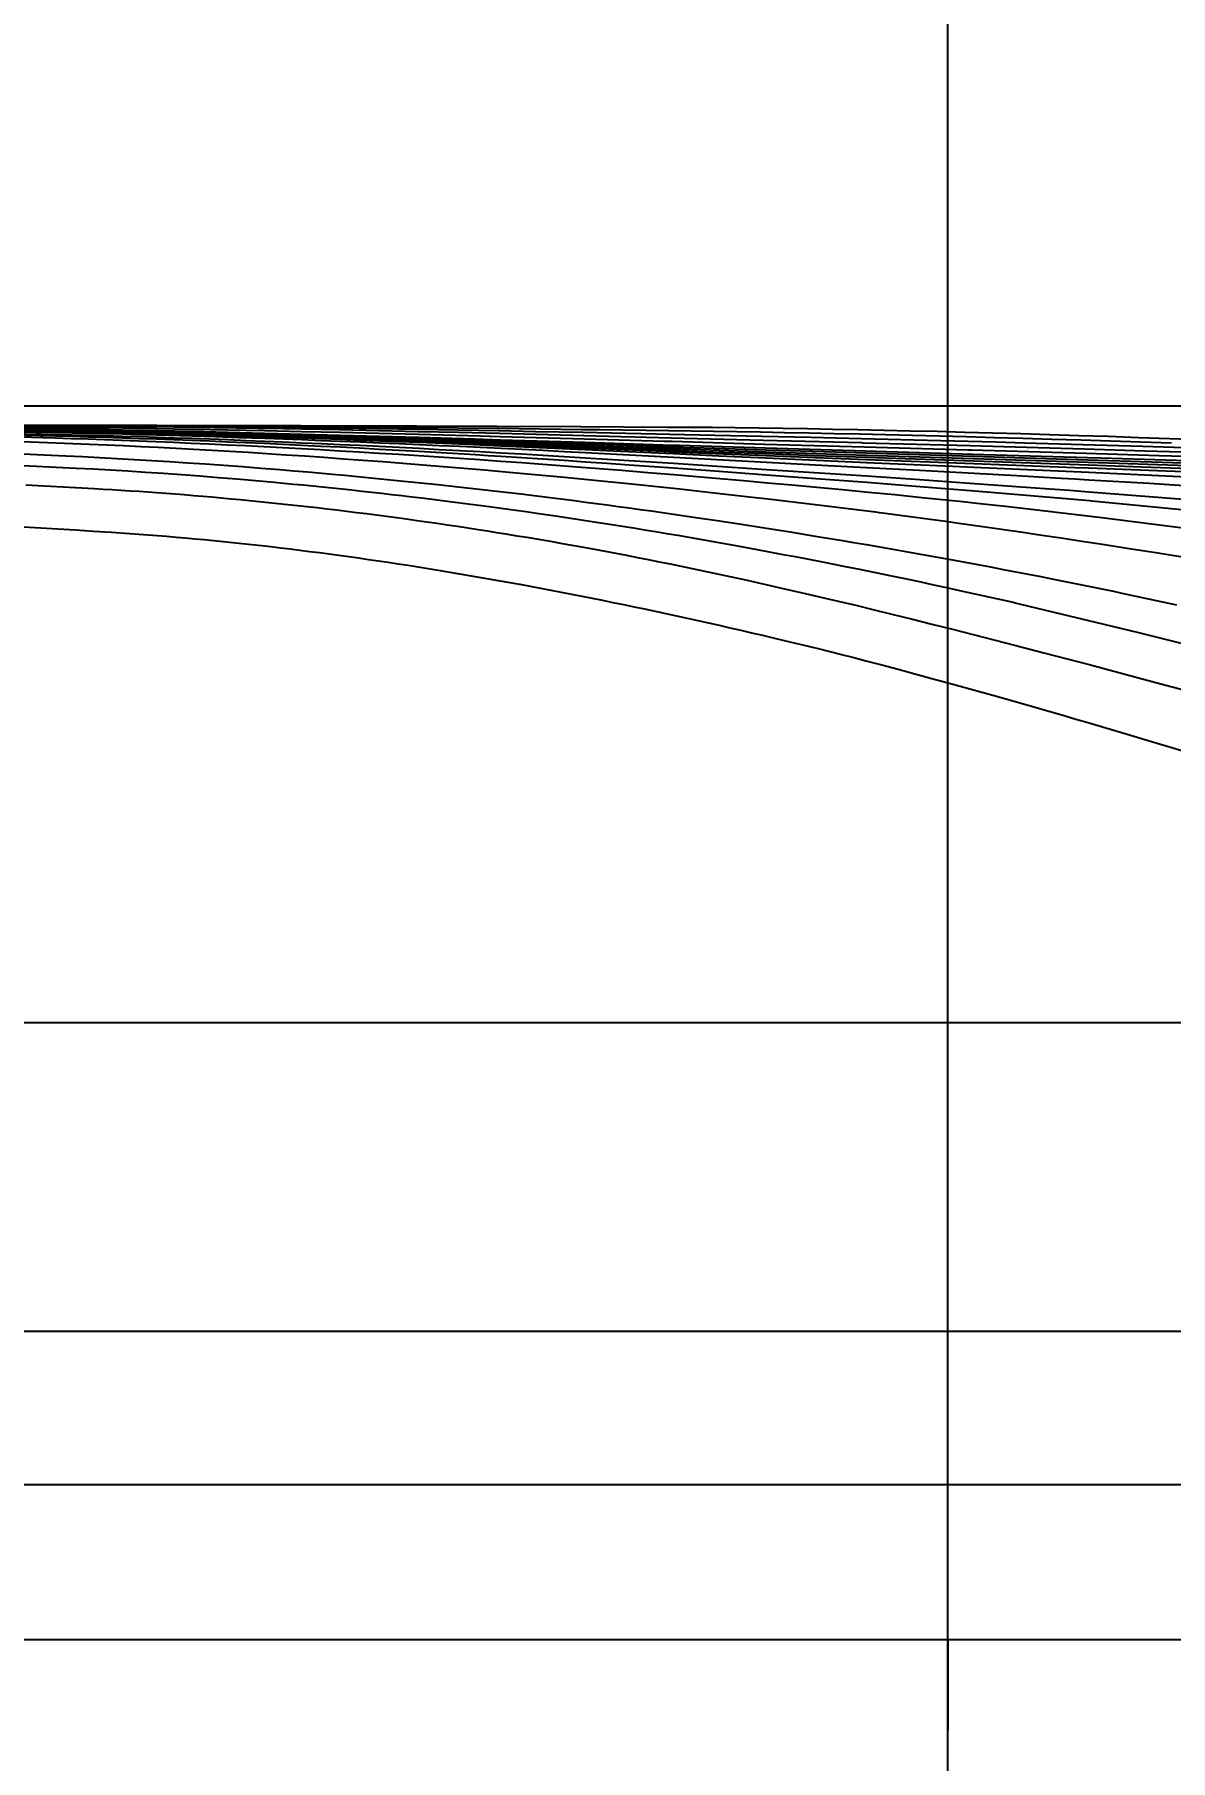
# Model space of a CAD drawing. Header units: millimetres. Extents: x -190954 to 154095, y 101 to 64253.
# Drawn here: x 148.26 to 159, y 124.01 to 140.33 of the extents above; entities that cross this region are included whole.
import ezdxf

# ---------------------------------------------------------------- set-up
doc = ezdxf.new("R2010")
doc.units = ezdxf.units.MM
for name, color, linetype in [('GRID', 179, 'Continuous'), ('WL025', 179, 'Continuous'), ('WL05', 179, 'Continuous'), ('WL075', 179, 'Continuous'), ('WL1', 179, 'Continuous'), ('WL10', 179, 'Continuous'), ('WL12', 179, 'Continuous'), ('WL14', 179, 'Continuous'), ('WL15', 179, 'Continuous'), ('WL16', 179, 'Continuous'), ('WL18', 179, 'Continuous'), ('WL2', 179, 'Continuous'), ('WL20', 179, 'Continuous'), ('WL25', 179, 'Continuous'), ('WL3', 179, 'Continuous'), ('WL4', 179, 'Continuous'), ('WL5', 179, 'Continuous'), ('WL6', 179, 'Continuous'), ('WL7', 179, 'Continuous'), ('WL8', 179, 'Continuous'), ('WL9', 179, 'Continuous')]:
    doc.layers.add(name, color=color, linetype=linetype)
doc.styles.add('SLDTEXTSTYLE0', font='TXT', dxfattribs={"width": 0.75})
doc.dimstyles.new('SLDDIMSTYLE0', dxfattribs={"dimtxt": 3.175, "dimasz": 3.302, "dimexe": 0, "dimexo": 0.0625, "dimgap": 0.79375, "dimtad": 0, "dimtih": 1, "dimtoh": 1, "dimlfac": 1500, "dimrnd": 1e-09, "dimzin": 4, "dimdsep": 46, "dimtxsty": 'SLDTEXTSTYLE0', "dimsah": 1, "dimcen": 0.09, "dimadec": 0, "dimazin": 1, "dimtfac": 1, "dimtofl": 0, "dimtmove": 0, "dimatfit": 3, "dimfxl": 0, "dimfrac": 2, "dimtolj": 1, "dimtzin": 12, "dimarcsym": 0})

# ---------------------------------------------------------------- blocks, each defined once
blk = doc.blocks.new('_D')
at = {"layer": 'WL20'}
for p, q in [((25.597, 126.417), (25.597, 168.839)), ((227.596, 126.417), (227.596, 168.839)), ((25.597, 165.664), (126.8, 165.664)), ((227.596, 165.664), (146.741, 165.664))]:
    blk.add_line(p, q, dxfattribs=at)
for points in [[(25.597, 165.664), (28.899, 165.156), (28.899, 166.172)], [(227.596, 165.664), (224.294, 166.172), (224.294, 165.156)]]:
    blk.add_solid(points, dxfattribs=at)
at = {"layer": 'WL20', "insert": (126.8, 167.237), "char_height": 3.175, "attachment_point": 1, "style": 'SLDTEXTSTYLE0'}
blk.add_mtext('302998.00', dxfattribs=at)

msp = doc.modelspace()

# ---------------------------------------------------------------- linework, layer by layer
at = {"layer": 'GRID', "color": 135}
for p, q in [((156.8972667, 125.1466667), (156.8972667, 154.8319333)), ((156.8972667, 111.8133333), (156.8972667, 138.48)), ((251.23, 136.8133333), (21.19727, 136.8133333)), ((251.23, 130.98), (21.19727, 130.98)), ((251.23, 128.0633333), (21.19727, 128.0633333)), ((251.23, 126.6133333), (21.19727, 126.6133333)), ((251.23, 125.1466667), (21.19727, 125.1466667))]:
    msp.add_line(p, q, dxfattribs=at)
at = {"layer": 'GRID', "color": 255}
msp.add_line((156.8972667, 125.1466667), (156.8972667, 124.290536), dxfattribs=at)
at = {"layer": 'WL025', "color": 11}
for p, q in [((148.155724, 135.6708473), (148.3170753, 135.6614513)), ((148.3170753, 135.6614513), (148.480774, 135.651622)), ((148.480774, 135.651622), (148.6468187, 135.6413367)), ((148.6468187, 135.6413367), (148.8152053, 135.6305827)), ((148.8152053, 135.6305827), (148.9859313, 135.6193427)), ((148.9859313, 135.6193427), (149.1589933, 135.6076027)), ((149.1589933, 135.6076027), (149.2462473, 135.6014393)), ((149.2462473, 135.6014393), (149.3337527, 135.5949953)), ((149.3337527, 135.5949953), (149.4215313, 135.5882273)), ((149.4215313, 135.5882273), (149.5095607, 135.5811767)), ((149.5095607, 135.5811767), (149.5978613, 135.573802)), ((149.5978613, 135.573802), (149.686412, 135.566144)), ((149.686412, 135.566144), (149.77523, 135.558166)), ((149.77523, 135.558166), (149.8642973, 135.5499033)), ((149.8642973, 135.5499033), (149.9536313, 135.541318)), ((149.9536313, 135.541318), (150.043214, 135.5324467)), ((150.043214, 135.5324467), (150.133058, 135.52326)), ((150.133058, 135.52326), (150.22315, 135.5137853)), ((150.22315, 135.5137853), (150.313502, 135.5039973)), ((150.313502, 135.5039973), (150.4041, 135.4939207)), ((150.4041, 135.4939207), (150.4949553, 135.483534)), ((150.4949553, 135.483534), (150.5860567, 135.4728573)), ((150.5860567, 135.4728573), (150.6774167, 135.4618647)), ((150.6774167, 135.4618647), (150.7690227, 135.4505807)), ((150.7690227, 135.4505807), (150.860874, 135.439004)), ((150.860874, 135.439004), (150.9529707, 135.427136)), ((150.9529707, 135.427136), (151.0453207, 135.4149593)), ((151.0453207, 135.4149593), (151.1379153, 135.4024893)), ((151.1379153, 135.4024893), (151.230756, 135.389726)), ((151.230756, 135.389726), (151.3238407, 135.3766687)), ((151.3238407, 135.3766687), (151.4171713, 135.363316)), ((151.4171713, 135.363316), (151.5107473, 135.3496693)), ((151.5107473, 135.3496693), (151.604568, 135.3357273)), ((151.604568, 135.3357273), (151.6986333, 135.3214907)), ((151.6986333, 135.3214907), (151.792936, 135.3069753)), ((151.792936, 135.3069753), (151.8874833, 135.2921647)), ((151.8874833, 135.2921647), (151.982276, 135.277058)), ((151.982276, 135.277058), (152.0773147, 135.2616567)), ((152.0773147, 135.2616567), (152.8462747, 135.1282247)), ((152.8462747, 135.1282247), (152.8490347, 135.1277233)), ((152.8490347, 135.1277233), (153.6306327, 134.976858)), ((153.6306327, 134.976858), (153.7297567, 134.9567087)), ((153.7297567, 134.9567087), (153.8291333, 134.9362653)), ((153.8291333, 134.9362653), (153.9287393, 134.9155747)), ((153.9287393, 134.9155747), (154.0285987, 134.89459)), ((154.0285987, 134.89459), (154.128688, 134.87336)), ((154.128688, 134.87336), (154.229032, 134.851838)), ((154.229032, 134.851838), (154.3296047, 134.830074)), ((154.3296047, 134.830074), (154.4304333, 134.8080187)), ((154.4304333, 134.8080187), (154.5314927, 134.7857207)), ((154.5314927, 134.7857207), (154.6328093, 134.7631307)), ((154.6328093, 134.7631307), (154.7343547, 134.7403053)), ((154.7343547, 134.7403053), (154.836158, 134.71719)), ((154.836158, 134.71719), (154.9381907, 134.6938393)), ((154.9381907, 134.6938393), (155.0404827, 134.6701993)), ((155.0404827, 134.6701993), (155.1430027, 134.6463293)), ((155.1430027, 134.6463293), (155.2457827, 134.6221713)), ((155.2457827, 134.6221713), (155.3494953, 134.5975113)), ((155.3494953, 134.5975113), (155.4548347, 134.5721067)), ((155.4548347, 134.5721067), (155.5618113, 134.545954)), ((155.5618113, 134.545954), (155.67043, 134.519064)), ((155.67043, 134.519064), (155.780698, 134.4914387)), ((155.780698, 134.4914387), (155.8926227, 134.4630813)), ((155.8926227, 134.4630813), (156.006216, 134.4339887)), ((156.006216, 134.4339887), (156.1214833, 134.404172)), ((156.1214833, 134.404172), (156.2729607, 134.3645413)), ((156.2729607, 134.3645413), (156.4272847, 134.3236927)), ((156.4272847, 134.3236927), (156.584504, 134.2816013)), ((156.584504, 134.2816013), (156.7446513, 134.2382713)), ((156.7446513, 134.2382713), (156.9234553, 134.189378)), ((156.9234553, 134.189378), (157.105902, 134.1389647)), ((157.105902, 134.1389647), (157.322902, 134.0783413)), ((157.322902, 134.0783413), (157.5450873, 134.015592)), ((157.5450873, 134.015592), (158.0058027, 133.8833573)), ((158.0058027, 133.8833573), (158.1075513, 133.8537973)), ((158.1075513, 133.8537973), (158.21038, 133.8238)), ((158.21038, 133.8238), (158.5939247, 133.71079)), ((158.5939247, 133.71079), (158.7915147, 133.651884)), ((158.7915147, 133.651884), (158.993168, 133.591296)), ((158.993168, 133.591296), (159.222712, 133.5217333))]:
    msp.add_line(p, q, dxfattribs=at)
at = {"layer": 'WL05', "color": 11}
for p, q in [((148.1769507, 136.068136), (148.823618, 136.033152)), ((148.823618, 136.033152), (148.906946, 136.0284407)), ((148.906946, 136.0284407), (148.9906633, 136.023494)), ((148.9906633, 136.023494), (149.0747727, 136.0183107)), ((149.0747727, 136.0183107), (149.159274, 136.0128887)), ((149.159274, 136.0128887), (149.244168, 136.0072267)), ((149.244168, 136.0072267), (149.3294533, 136.001324)), ((149.3294533, 136.001324), (149.4151307, 135.9951787)), ((149.4151307, 135.9951787), (149.5011953, 135.9887947)), ((149.5011953, 135.9887947), (149.5876607, 135.9821573)), ((149.5876607, 135.9821573), (149.674512, 135.975278)), ((149.674512, 135.975278), (149.761754, 135.9681507)), ((149.761754, 135.9681507), (149.849386, 135.9607747)), ((149.849386, 135.9607747), (149.9374067, 135.953148)), ((149.9374067, 135.953148), (150.025816, 135.94527)), ((150.025816, 135.94527), (150.1146127, 135.9371373)), ((150.1146127, 135.9371373), (150.2037893, 135.9287567)), ((150.2037893, 135.9287567), (150.2933647, 135.9201053)), ((150.2933647, 135.9201053), (150.383318, 135.911202)), ((150.383318, 135.911202), (150.473654, 135.902038)), ((150.473654, 135.902038), (150.5643713, 135.892612)), ((150.5643713, 135.892612), (150.6554693, 135.8829213)), ((150.6554693, 135.8829213), (150.7469453, 135.8729653)), ((150.7469453, 135.8729653), (150.8387987, 135.8627413)), ((150.8387987, 135.8627413), (150.9310193, 135.8522553)), ((150.9310193, 135.8522553), (151.023628, 135.8414827)), ((151.023628, 135.8414827), (151.1166007, 135.830444)), ((151.1166007, 135.830444), (151.209942, 135.8191293)), ((151.209942, 135.8191293), (151.3036507, 135.807538)), ((151.3036507, 135.807538), (151.3977233, 135.795666)), ((151.3977233, 135.795666), (151.492158, 135.7835127)), ((151.492158, 135.7835127), (151.586952, 135.771076)), ((151.586952, 135.771076), (151.6820987, 135.758358)), ((151.6820987, 135.758358), (151.7776087, 135.7453433)), ((151.7776087, 135.7453433), (151.8734647, 135.7320433)), ((151.8734647, 135.7320433), (151.9696693, 135.7184513)), ((151.9696693, 135.7184513), (152.0662193, 135.7045653)), ((152.0662193, 135.7045653), (152.1631107, 135.6903833)), ((152.1631107, 135.6903833), (152.2603413, 135.6759033)), ((152.2603413, 135.6759033), (152.4558033, 135.646042)), ((152.4558033, 135.646042), (152.542132, 135.6325233)), ((152.542132, 135.6325233), (152.6286907, 135.61879)), ((152.6286907, 135.61879), (152.715518, 135.6047987)), ((152.715518, 135.6047987), (152.8025713, 135.5905887)), ((152.8025713, 135.5905887), (152.9139687, 135.5721027)), ((152.9139687, 135.5721027), (153.0257553, 135.5532233)), ((153.0257553, 135.5532233), (153.1379387, 135.5339333)), ((153.1379387, 135.5339333), (153.2504747, 135.5142747)), ((153.2504747, 135.5142747), (153.4521893, 135.478176)), ((153.4521893, 135.478176), (153.5534873, 135.459636)), ((153.5534873, 135.459636), (153.6550527, 135.4407893)), ((153.6550527, 135.4407893), (153.7569107, 135.4216)), ((153.7569107, 135.4216), (153.85903, 135.4020993)), ((153.85903, 135.4020993), (153.961428, 135.382258)), ((153.961428, 135.382258), (154.0640807, 135.3620993)), ((154.0640807, 135.3620993), (154.16701, 135.3415887)), ((154.16701, 135.3415887), (154.2701873, 135.3207533)), ((154.2701873, 135.3207533), (154.37361, 135.299592)), ((154.37361, 135.299592), (154.477274, 135.2781007)), ((154.477274, 135.2781007), (154.5811853, 135.2562653)), ((154.5811853, 135.2562653), (154.685332, 135.2340953)), ((154.685332, 135.2340953), (154.78971, 135.2115873)), ((154.78971, 135.2115873), (154.8943153, 135.1887387)), ((154.8943153, 135.1887387), (154.999764, 135.165456)), ((154.999764, 135.165456), (155.106642, 135.1416607)), ((155.106642, 135.1416607), (155.2149293, 135.117346)), ((155.2149293, 135.117346), (155.3246053, 135.0925133)), ((155.3246053, 135.0925133), (155.4356753, 135.0671327)), ((155.4356753, 135.0671327), (155.5481127, 135.0412233)), ((155.5481127, 135.0412233), (155.777072, 134.9877727)), ((155.777072, 134.9877727), (155.9005933, 134.9585593)), ((155.9005933, 134.9585593), (156.0256293, 134.928726)), ((156.0256293, 134.928726), (156.201574, 134.886312)), ((156.201574, 134.886312), (156.3804287, 134.8426993)), ((156.3804287, 134.8426993), (156.5622073, 134.7978787)), ((156.5622073, 134.7978787), (156.746922, 134.7518607)), ((156.746922, 134.7518607), (156.9404387, 134.7031647)), ((156.9404387, 134.7031647), (157.1371373, 134.653206)), ((157.1371373, 134.653206), (157.5402773, 134.5495033)), ((157.5402773, 134.5495033), (157.671974, 134.5152933)), ((157.671974, 134.5152933), (157.805054, 134.4805787)), ((157.805054, 134.4805787), (158.245264, 134.364838)), ((158.245264, 134.364838), (158.7008893, 134.2438807)), ((158.7008893, 134.2438807), (158.9592427, 134.174914)), ((158.9592427, 134.174914), (159.7042627, 133.9749907))]:
    msp.add_line(p, q, dxfattribs=at)
at = {"layer": 'WL075', "color": 11}
for p, q in [((148.02518, 136.2578353), (148.6515707, 136.226816)), ((148.6515707, 136.226816), (148.813558, 136.2183767)), ((148.813558, 136.2183767), (148.977248, 136.2092113)), ((148.977248, 136.2092113), (149.142644, 136.1993113)), ((149.142644, 136.1993113), (149.309746, 136.1886707)), ((149.309746, 136.1886707), (149.4785587, 136.177276)), ((149.4785587, 136.177276), (149.649078, 136.1651227)), ((149.649078, 136.1651227), (149.821304, 136.1521993)), ((149.821304, 136.1521993), (149.995234, 136.138496)), ((149.995234, 136.138496), (150.1708707, 136.1239967)), ((150.1708707, 136.1239967), (150.3482047, 136.108694)), ((150.3482047, 136.108694), (150.5272333, 136.0925727)), ((150.5272333, 136.0925727), (150.6173813, 136.0842013)), ((150.6173813, 136.0842013), (150.7079493, 136.0756227)), ((150.7079493, 136.0756227), (150.798942, 136.066828)), ((150.798942, 136.066828), (150.8903527, 136.057822)), ((150.8903527, 136.057822), (150.9821827, 136.0486007)), ((150.9821827, 136.0486007), (151.07443, 136.039162)), ((151.07443, 136.039162), (151.1670947, 136.029504)), ((151.1670947, 136.029504), (151.2601747, 136.0196247)), ((151.2601747, 136.0196247), (151.3536693, 136.009522)), ((151.3536693, 136.009522), (151.447576, 135.9991953)), ((151.447576, 135.9991953), (151.5418973, 135.988638)), ((151.5418973, 135.988638), (151.636628, 135.977852)), ((151.636628, 135.977852), (151.7317667, 135.9668347)), ((151.7317667, 135.9668347), (151.8273133, 135.955582)), ((151.8273133, 135.955582), (151.923266, 135.9440927)), ((151.923266, 135.9440927), (152.019622, 135.9323647)), ((152.019622, 135.9323647), (152.2135387, 135.9081813)), ((152.2135387, 135.9081813), (152.3617087, 135.8891787)), ((152.3617087, 135.8891787), (152.5107873, 135.8696007)), ((152.5107873, 135.8696007), (152.811644, 135.82868)), ((152.811644, 135.82868), (152.908128, 135.8151553)), ((152.908128, 135.8151553), (153.0049687, 135.8013847)), ((153.0049687, 135.8013847), (153.2066733, 135.772066)), ((153.2066733, 135.772066), (153.3080887, 135.7569993)), ((153.3080887, 135.7569993), (153.4098753, 135.7416567)), ((153.4098753, 135.7416567), (153.5120307, 135.7260367)), ((153.5120307, 135.7260367), (153.6145513, 135.7101353)), ((153.6145513, 135.7101353), (153.717434, 135.69395)), ((153.717434, 135.69395), (153.8206753, 135.67748)), ((153.8206753, 135.67748), (153.924274, 135.6607173)), ((153.924274, 135.6607173), (154.0282247, 135.643664)), ((154.0282247, 135.643664), (154.1325247, 135.6263167)), ((154.1325247, 135.6263167), (154.23717, 135.6086707)), ((154.23717, 135.6086707), (154.3421567, 135.5907247)), ((154.3421567, 135.5907247), (154.4474827, 135.5724753)), ((154.4474827, 135.5724753), (154.553152, 135.5539067)), ((154.553152, 135.5539067), (154.659132, 135.5350587)), ((154.659132, 135.5350587), (154.8740267, 135.4962573)), ((154.8740267, 135.4962573), (155.0940587, 135.455876)), ((155.0940587, 135.455876), (155.205996, 135.4350533)), ((155.205996, 135.4350533), (155.3192027, 135.413804)), ((155.3192027, 135.413804), (155.4336787, 135.3921107)), ((155.4336787, 135.3921107), (155.549418, 135.3699627)), ((155.549418, 135.3699627), (155.728298, 135.335292)), ((155.728298, 135.335292), (155.9100973, 135.2994967)), ((155.9100973, 135.2994967), (156.0598307, 135.26958)), ((156.0598307, 135.26958), (156.211474, 135.2388733)), ((156.211474, 135.2388733), (156.3650253, 135.207352)), ((156.3650253, 135.207352), (156.5204767, 135.1749967)), ((156.5204767, 135.1749967), (156.6408087, 135.149636)), ((156.6408087, 135.149636), (156.7622507, 135.1237627)), ((156.7622507, 135.1237627), (156.884802, 135.0973627)), ((156.884802, 135.0973627), (157.0084587, 135.070432)), ((157.0084587, 135.070432), (157.514158, 134.9570647)), ((157.514158, 134.9570647), (157.542496, 134.950542)), ((157.542496, 134.950542), (157.5708733, 134.9440193)), ((157.5708733, 134.9440193), (158.7001747, 134.6709673)), ((158.7001747, 134.6709673), (158.7498913, 134.658604)), ((158.7498913, 134.658604), (159.8161253, 134.3920627))]:
    msp.add_line(p, q, dxfattribs=at)
at = {"layer": 'WL1', "color": 11}
for p, q in [((147.9396213, 136.370998), (148.5543127, 136.34296)), ((148.5543127, 136.34296), (148.7133873, 136.3353973)), ((148.7133873, 136.3353973), (148.874234, 136.3272493)), ((148.874234, 136.3272493), (149.0368547, 136.3185093)), ((149.0368547, 136.3185093), (149.2012513, 136.3091713)), ((149.2012513, 136.3091713), (149.367426, 136.2992273)), ((149.367426, 136.2992273), (149.535378, 136.2886713)), ((149.535378, 136.2886713), (149.705108, 136.2774947)), ((149.705108, 136.2774947), (149.876616, 136.2656887)), ((149.876616, 136.2656887), (150.0499013, 136.253244)), ((150.0499013, 136.253244), (150.2249627, 136.2401507)), ((150.2249627, 136.2401507), (150.401798, 136.2263987)), ((150.401798, 136.2263987), (150.5804053, 136.2119767)), ((150.5804053, 136.2119767), (150.7121873, 136.2009947)), ((150.7121873, 136.2009947), (150.8449147, 136.1896433)), ((150.8449147, 136.1896433), (151.077286, 136.16907)), ((151.077286, 136.16907), (151.1945327, 136.158352)), ((151.1945327, 136.158352), (151.3124847, 136.147342)), ((151.3124847, 136.147342), (151.4998947, 136.12938)), ((151.4998947, 136.12938), (151.6890487, 136.1106673)), ((151.6890487, 136.1106673), (151.8799407, 136.091188)), ((151.8799407, 136.091188), (152.0725613, 136.0709267)), ((152.0725613, 136.0709267), (152.266904, 136.0498633)), ((152.266904, 136.0498633), (152.4629573, 136.0279833)), ((152.4629573, 136.0279833), (152.6607113, 136.0052667)), ((152.6607113, 136.0052667), (152.860154, 135.9816953)), ((152.860154, 135.9816953), (152.960506, 135.9695807)), ((152.960506, 135.9695807), (153.0612753, 135.9572453)), ((153.0612753, 135.9572453), (153.16246, 135.9446867)), ((153.16246, 135.9446867), (153.2640593, 135.9319007)), ((153.2640593, 135.9319007), (153.3660707, 135.9188853)), ((153.3660707, 135.9188853), (153.468492, 135.9056373)), ((153.468492, 135.9056373), (153.571322, 135.8921553)), ((153.571322, 135.8921553), (153.674558, 135.878436)), ((153.674558, 135.878436), (153.7781993, 135.864474)), ((153.7781993, 135.864474), (153.8822413, 135.85027)), ((153.8822413, 135.85027), (153.986684, 135.8358193)), ((153.986684, 135.8358193), (154.0915233, 135.8211193)), ((154.0915233, 135.8211193), (154.196758, 135.8061673)), ((154.196758, 135.8061673), (154.3023847, 135.7909593)), ((154.3023847, 135.7909593), (154.5148053, 135.7597667)), ((154.5148053, 135.7597667), (154.7164067, 135.7295407)), ((154.7164067, 135.7295407), (154.9222847, 135.6981687)), ((154.9222847, 135.6981687), (155.1617007, 135.661)), ((155.1617007, 135.661), (155.28347, 135.6417993)), ((155.28347, 135.6417993), (155.40661, 135.622172)), ((155.40661, 135.622172), (155.641682, 135.5841027)), ((155.641682, 135.5841027), (155.7610247, 135.5644667)), ((155.7610247, 135.5644667), (155.881566, 135.5444213)), ((155.881566, 135.5444213), (156.0033093, 135.5239493)), ((156.0033093, 135.5239493), (156.126248, 135.503052)), ((156.126248, 135.503052), (156.375706, 135.4599367)), ((156.375706, 135.4599367), (156.515018, 135.4354393)), ((156.515018, 135.4354393), (156.6557673, 135.4103847)), ((156.6557673, 135.4103847), (156.797952, 135.38476)), ((156.797952, 135.38476), (156.9415687, 135.3585567)), ((156.9415687, 135.3585567), (157.0599867, 135.3367087)), ((157.0599867, 135.3367087), (157.1793567, 135.314462)), ((157.1793567, 135.314462), (157.299678, 135.291812)), ((157.299678, 135.291812), (157.4209467, 135.268754)), ((157.4209467, 135.268754), (157.6564473, 135.2233147)), ((157.6564473, 135.2233147), (157.7755027, 135.2000113)), ((157.7755027, 135.2000113), (157.8954247, 135.176316)), ((157.8954247, 135.176316), (158.3837647, 135.077472)), ((158.3837647, 135.077472), (158.4622633, 135.061228)), ((158.4622633, 135.061228), (158.5411047, 135.0448173)), ((158.5411047, 135.0448173), (159.0602927, 134.9342407))]:
    msp.add_line(p, q, dxfattribs=at)
at = {"layer": 'WL10', "color": 11}
for p, q in [((148.1597393, 136.6040533), (148.4626653, 136.5994693)), ((148.4626653, 136.5994693), (148.9655153, 136.5908327)), ((148.9655153, 136.5908327), (149.0915407, 136.5884247)), ((149.0915407, 136.5884247), (149.7490687, 136.57451)), ((149.7490687, 136.57451), (150.088578, 136.5665507)), ((150.088578, 136.5665507), (150.435248, 136.5579607)), ((150.435248, 136.5579607), (150.7890753, 136.5487687)), ((150.7890753, 136.5487687), (151.150056, 136.5390047)), ((151.150056, 136.5390047), (151.5181833, 136.5287013)), ((151.5181833, 136.5287013), (151.8934493, 136.5178933)), ((151.8934493, 136.5178933), (152.420096, 136.5023067)), ((152.420096, 136.5023067), (152.6653493, 136.494914)), ((152.6653493, 136.494914), (153.4656327, 136.4703733)), ((153.4656327, 136.4703733), (154.2941013, 136.4445307)), ((154.2941013, 136.4445307), (154.357988, 136.4425287)), ((154.357988, 136.4425287), (155.171036, 136.4174847)), ((155.171036, 136.4174847), (156.1171113, 136.3889713)), ((156.1171113, 136.3889713), (157.0336707, 136.3616513)), ((157.0336707, 136.3616513), (157.1326147, 136.3587107)), ((157.1326147, 136.3587107), (158.21774, 136.3264973)), ((158.21774, 136.3264973), (158.343846, 136.3227513)), ((158.343846, 136.3227513), (159.372548, 136.292094))]:
    msp.add_line(p, q, dxfattribs=at)
at = {"layer": 'WL12', "color": 11}
for p, q in [((147.8654207, 136.620556), (148.4625393, 136.6145567)), ((148.4625393, 136.6145567), (148.61706, 136.6128113)), ((148.61706, 136.6128113), (148.7733633, 136.610856)), ((148.7733633, 136.610856), (149.0913193, 136.606344)), ((149.0913193, 136.606344), (149.41641, 136.6010707)), ((149.41641, 136.6010707), (149.748634, 136.595084)), ((149.748634, 136.595084), (150.08799, 136.588428)), ((150.08799, 136.588428), (150.4344733, 136.581144)), ((150.4344733, 136.581144), (150.7880787, 136.57327)), ((150.7880787, 136.57327), (151.1487967, 136.5648433)), ((151.1487967, 136.5648433), (151.516616, 136.5558953)), ((151.516616, 136.5558953), (151.8915213, 136.546454)), ((151.8915213, 136.546454), (152.4733667, 136.5312293)), ((152.4733667, 136.5312293), (152.662502, 136.5261287)), ((152.662502, 136.5261287), (153.461478, 136.5038053)), ((153.461478, 136.5038053), (154.216702, 136.4816953)), ((154.216702, 136.4816953), (154.288084, 136.4795647)), ((154.288084, 136.4795647), (155.1629213, 136.4538513)), ((155.1629213, 136.4538513), (156.107244, 136.426668)), ((156.107244, 136.426668), (157.0902773, 136.398432)), ((157.0902773, 136.398432), (157.1214933, 136.3975327)), ((157.1214933, 136.3975327), (158.205966, 136.3661007)), ((158.205966, 136.3661007), (158.8970147, 136.3458913)), ((158.8970147, 136.3458913), (159.3608213, 136.3322667))]:
    msp.add_line(p, q, dxfattribs=at)
at = {"layer": 'WL14', "color": 11}
for p, q in [((147.865398, 136.6299653), (148.4625167, 136.6273253)), ((148.4625167, 136.6273253), (148.5322427, 136.6269827)), ((148.5322427, 136.6269827), (149.091198, 136.6227413)), ((149.091198, 136.6227413), (149.2527953, 136.621064)), ((149.2527953, 136.621064), (149.4161633, 136.619182)), ((149.4161633, 136.619182), (149.5813013, 136.6171013)), ((149.5813013, 136.6171013), (149.7482093, 136.614826)), ((149.7482093, 136.614826), (150.3747727, 136.6049007)), ((150.3747727, 136.6049007), (150.4335127, 136.6038687)), ((150.4335127, 136.6038687), (151.1470127, 136.5901567)), ((151.1470127, 136.5901567), (151.5142893, 136.582358)), ((151.5142893, 136.582358), (151.88855, 136.5739813)), ((151.88855, 136.5739813), (152.2697647, 136.565066)), ((152.2697647, 136.565066), (152.6579, 136.5556567)), ((152.6579, 136.5556567), (153.3485807, 136.5382787)), ((153.3485807, 136.5382787), (153.4547873, 136.535552)), ((153.4547873, 136.535552), (154.2789113, 136.5140973)), ((154.2789113, 136.5140973), (155.1513867, 136.4913927)), ((155.1513867, 136.4913927), (156.0796833, 136.466906)), ((156.0796833, 136.466906), (156.093862, 136.4665253)), ((156.093862, 136.4665253), (157.1067153, 136.438716)), ((157.1067153, 136.438716), (157.639616, 136.4235633)), ((157.639616, 136.4235633), (158.1901987, 136.407544)), ((158.1901987, 136.407544), (158.7584793, 136.390658)), ((158.7584793, 136.390658), (159.3444713, 136.372926))]:
    msp.add_line(p, q, dxfattribs=at)
at = {"layer": 'WL15', "color": 11}
for p, q in [((147.862, 136.48925), (148.4646047, 136.466614)), ((148.4646047, 136.466614), (148.620642, 136.4605453)), ((148.620642, 136.4605453), (148.7784967, 136.454048)), ((148.7784967, 136.454048), (148.93817, 136.4471173)), ((148.93817, 136.4471173), (149.0996633, 136.4397507)), ((149.0996633, 136.4397507), (149.262978, 136.431942)), ((149.262978, 136.431942), (149.4281147, 136.423688)), ((149.4281147, 136.423688), (149.595074, 136.414984)), ((149.595074, 136.414984), (149.7638573, 136.4058247)), ((149.7638573, 136.4058247), (149.9344653, 136.396204)), ((149.9344653, 136.396204), (150.106898, 136.3861173)), ((150.106898, 136.3861173), (150.281156, 136.375558)), ((150.281156, 136.375558), (150.4572393, 136.3645193)), ((150.4572393, 136.3645193), (150.6351493, 136.3529947)), ((150.6351493, 136.3529947), (150.814884, 136.3409767)), ((150.814884, 136.3409767), (150.9964447, 136.328458)), ((150.9964447, 136.328458), (151.1798293, 136.3154313)), ((151.1798293, 136.3154313), (151.3650387, 136.3018867)), ((151.3650387, 136.3018867), (151.5520707, 136.287816)), ((151.5520707, 136.287816), (151.7409247, 136.2732093)), ((151.7409247, 136.2732093), (151.9315987, 136.258058)), ((151.9315987, 136.258058), (152.1240913, 136.2423493)), ((152.1240913, 136.2423493), (152.3183993, 136.2260747)), ((152.3183993, 136.2260747), (152.5145213, 136.2092207)), ((152.5145213, 136.2092207), (152.7124533, 136.191776)), ((152.7124533, 136.191776), (152.8511407, 136.1792913)), ((152.8511407, 136.1792913), (152.9907, 136.1665113)), ((152.9907, 136.1665113), (153.2724307, 136.140042)), ((153.2724307, 136.140042), (153.396988, 136.1280533)), ((153.396988, 136.1280533), (153.5222107, 136.115822)), ((153.5222107, 136.115822), (153.9378387, 136.0739347)), ((153.9378387, 136.0739347), (154.1483187, 136.0519573)), ((154.1483187, 136.0519573), (154.3605667, 136.0292673)), ((154.3605667, 136.0292673), (154.5759993, 136.0057687)), ((154.5759993, 136.0057687), (154.7960373, 135.9813347)), ((154.7960373, 135.9813347), (155.0206847, 135.9558987)), ((155.0206847, 135.9558987), (155.2499407, 135.9293967)), ((155.2499407, 135.9293967), (155.4838087, 135.901764)), ((155.4838087, 135.901764), (155.722288, 135.8729367)), ((155.722288, 135.8729367), (156.2130827, 135.811444)), ((156.2130827, 135.811444), (156.2459513, 135.807212)), ((156.2459513, 135.807212), (156.278892, 135.802972)), ((156.278892, 135.802972), (156.7563787, 135.7398533)), ((156.7563787, 135.7398533), (156.8782593, 135.723274)), ((156.8782593, 135.723274), (157.0011413, 135.7063667)), ((157.0011413, 135.7063667), (157.2499053, 135.6715487)), ((157.2499053, 135.6715487), (157.42694, 135.64629)), ((157.42694, 135.64629), (157.6059373, 135.6203493)), ((157.6059373, 135.6203493), (157.7868927, 135.5937173)), ((157.7868927, 135.5937173), (157.9698007, 135.5663873)), ((157.9698007, 135.5663873), (158.1637427, 135.5369653)), ((158.1637427, 135.5369653), (158.3598173, 135.5067647)), ((158.3598173, 135.5067647), (158.6109467, 135.46743)), ((158.6109467, 135.46743), (158.7377813, 135.447292)), ((158.7377813, 135.447292), (158.8654587, 135.42684)), ((158.8654587, 135.42684), (159.3845493, 135.3418973))]:
    msp.add_line(p, q, dxfattribs=at)
at = {"layer": 'WL16', "color": 11}
for p, q in [((147.8653327, 136.6333507), (148.462446, 136.633004)), ((148.462446, 136.633004), (148.773202, 136.6324567)), ((148.773202, 136.6324567), (148.9312067, 136.6318807)), ((148.9312067, 136.6318807), (149.0909613, 136.631106)), ((149.0909613, 136.631106), (149.2524667, 136.6301367)), ((149.2524667, 136.6301367), (149.4157213, 136.6289747)), ((149.4157213, 136.6289747), (149.7474767, 136.6260893)), ((149.7474767, 136.6260893), (150.0862173, 136.622482)), ((150.0862173, 136.622482), (150.4319307, 136.6181887)), ((150.4319307, 136.6181887), (150.7846013, 136.6132513)), ((150.7846013, 136.6132513), (151.1442087, 136.6077133)), ((151.1442087, 136.6077133), (151.5107313, 136.6016247)), ((151.5107313, 136.6016247), (151.8841447, 136.5950353)), ((151.8841447, 136.5950353), (152.65154, 136.5805727)), ((152.65154, 136.5805727), (152.9978527, 136.5737567)), ((152.9978527, 136.5737567), (153.446182, 136.5647667)), ((153.446182, 136.5647667), (154.267866, 136.54805)), ((154.267866, 136.54805), (154.694206, 136.539198)), ((154.694206, 136.539198), (155.138118, 136.5295707)), ((155.138118, 136.5295707), (155.5996493, 136.5190347)), ((155.5996493, 136.5190347), (156.0788373, 136.5074833)), ((156.0788373, 136.5074833), (156.5757127, 136.49484)), ((156.5757127, 136.49484), (156.8307913, 136.48809)), ((156.8307913, 136.48809), (157.0903, 136.4810473)), ((157.0903, 136.4810473), (157.354242, 136.4737087)), ((157.354242, 136.4737087), (157.62262, 136.4660707)), ((157.62262, 136.4660707), (158.1726893, 136.449894)), ((158.1726893, 136.449894), (158.7405227, 136.432518)), ((158.7405227, 136.432518), (159.3261313, 136.413962))]:
    msp.add_line(p, q, dxfattribs=at)
at = {"layer": 'WL18', "color": 11}
for p, q in [((147.8652287, 136.631164), (148.462332, 136.632292)), ((148.462332, 136.632292), (148.77303, 136.632666)), ((148.77303, 136.632666), (149.090624, 136.6324367)), ((149.090624, 136.6324367), (149.4151107, 136.631618)), ((149.4151107, 136.631618), (149.7464847, 136.63023)), ((149.7464847, 136.63023), (150.0847373, 136.6282987)), ((150.0847373, 136.6282987), (150.4298593, 136.6258547)), ((150.4298593, 136.6258547), (150.7818373, 136.6229313)), ((150.7818373, 136.6229313), (151.140658, 136.6195687)), ((151.140658, 136.6195687), (151.5063053, 136.6158053)), ((151.5063053, 136.6158053), (151.8787647, 136.611684)), ((151.8787647, 136.611684), (152.6440533, 136.6025307)), ((152.6440533, 136.6025307), (153.4364013, 136.5924273)), ((153.4364013, 136.5924273), (153.60927, 136.5901727)), ((153.60927, 136.5901727), (154.2556993, 136.5816547)), ((154.2556993, 136.5816547), (154.68091, 136.575536)), ((154.68091, 136.575536), (154.9001507, 136.5719993)), ((154.9001507, 136.5719993), (155.1238193, 136.568128)), ((155.1238193, 136.568128), (155.3519207, 136.5639107)), ((155.3519207, 136.5639107), (155.584456, 136.5593373)), ((155.584456, 136.5593373), (155.821428, 136.5544007)), ((155.821428, 136.5544007), (156.06284, 136.549094)), ((156.06284, 136.549094), (156.3086933, 136.54341)), ((156.3086933, 136.54341), (156.55899, 136.5373447)), ((156.55899, 136.5373447), (156.8137313, 136.530894)), ((156.8137313, 136.530894), (157.0729193, 136.5240553)), ((157.0729193, 136.5240553), (157.3365553, 136.5168247)), ((157.3365553, 136.5168247), (157.6046407, 136.5092013)), ((157.6046407, 136.5092013), (157.877176, 136.5011847)), ((157.877176, 136.5011847), (158.1541633, 136.4927747)), ((158.1541633, 136.4927747), (158.4356027, 136.4839707)), ((158.4356027, 136.4839707), (158.721496, 136.474774)), ((158.721496, 136.474774), (159.0118433, 136.465188))]:
    msp.add_line(p, q, dxfattribs=at)
at = {"layer": 'WL2', "color": 11}
for p, q in [((147.8519087, 136.529312), (148.4505553, 136.5117533)), ((148.4505553, 136.5117533), (148.6055407, 136.5070287)), ((148.6055407, 136.5070287), (148.7623247, 136.5019387)), ((148.7623247, 136.5019387), (148.920906, 136.4964813)), ((148.920906, 136.4964813), (149.081286, 136.4906547)), ((149.081286, 136.4906547), (149.243464, 136.4844573)), ((149.243464, 136.4844573), (149.4074407, 136.4778873)), ((149.4074407, 136.4778873), (149.5732173, 136.470942)), ((149.5732173, 136.470942), (149.7407927, 136.4636193)), ((149.7407927, 136.4636193), (149.9101673, 136.4559173)), ((149.9101673, 136.4559173), (150.0813427, 136.4478333)), ((150.0813427, 136.4478333), (150.254318, 136.4393653)), ((150.254318, 136.4393653), (150.429094, 136.43051)), ((150.429094, 136.43051), (150.6056767, 136.4212613)), ((150.6056767, 136.4212613), (150.784072, 136.4116147)), ((150.784072, 136.4116147), (150.9642807, 136.4015653)), ((150.9642807, 136.4015653), (151.146304, 136.3911113)), ((151.146304, 136.3911113), (151.330144, 136.3802467)), ((151.330144, 136.3802467), (151.5158013, 136.3689693)), ((151.5158013, 136.3689693), (151.703278, 136.3572733)), ((151.703278, 136.3572733), (151.8925753, 136.3451547)), ((151.8925753, 136.3451547), (152.0836947, 136.332608)), ((152.0836947, 136.332608), (152.2766373, 136.3196293)), ((152.2766373, 136.3196293), (152.471404, 136.3062113)), ((152.471404, 136.3062113), (152.6679967, 136.2923493)), ((152.6679967, 136.2923493), (152.866416, 136.2780373)), ((152.866416, 136.2780373), (153.0666627, 136.2632673)), ((153.0666627, 136.2632673), (153.4726407, 136.232328)), ((153.4726407, 136.232328), (153.6417587, 136.219048)), ((153.6417587, 136.219048), (153.8121147, 136.2054387)), ((153.8121147, 136.2054387), (154.058064, 136.1853807)), ((154.058064, 136.1853807), (154.3065493, 136.1646227)), ((154.3065493, 136.1646227), (154.7396053, 136.127662)), ((154.7396053, 136.127662), (154.962746, 136.1082773)), ((154.962746, 136.1082773), (155.1903187, 136.08821)), ((155.1903187, 136.08821), (155.4223407, 136.067396)), ((155.4223407, 136.067396), (155.6588307, 136.0457693)), ((155.6588307, 136.0457693), (155.8998073, 136.0232593)), ((155.8998073, 136.0232593), (156.1452853, 135.9997973)), ((156.1452853, 135.9997973), (156.3951507, 135.975326)), ((156.3951507, 135.975326), (156.649542, 135.9497647)), ((156.649542, 135.9497647), (156.778572, 135.93654)), ((156.778572, 135.93654), (156.90874, 135.923018)), ((156.90874, 135.923018), (157.040046, 135.9091893)), ((157.040046, 135.9091893), (157.1724913, 135.8950473)), ((157.1724913, 135.8950473), (157.4406607, 135.86581)), ((157.4406607, 135.86581), (157.5764533, 135.8506933)), ((157.5764533, 135.8506933), (157.713384, 135.835238)), ((157.713384, 135.835238), (158.272474, 135.7699033)), ((158.272474, 135.7699033), (158.3273493, 135.7632993)), ((158.3273493, 135.7632993), (159.4448687, 135.621684))]:
    msp.add_line(p, q, dxfattribs=at)
at = {"layer": 'WL20', "color": 11}
for p, q in [((147.865088, 136.6238033), (148.4621787, 136.625798)), ((148.4621787, 136.625798), (149.0901973, 136.6276053)), ((149.0901973, 136.6276053), (149.414354, 136.6281187)), ((149.414354, 136.6281187), (149.745274, 136.6283773)), ((149.745274, 136.6283773), (150.0829547, 136.6283907)), ((150.0829547, 136.6283907), (150.4273933, 136.6281653)), ((150.4273933, 136.6281653), (150.7785873, 136.627712)), ((150.7785873, 136.627712), (151.1365333, 136.6270407)), ((151.1365333, 136.6270407), (151.872666, 136.625086)), ((151.872666, 136.625086), (152.6357647, 136.6223847)), ((152.6357647, 136.6223847), (153.425804, 136.6190093)), ((153.425804, 136.6190093), (154.242764, 136.6150213)), ((154.242764, 136.6150213), (154.4525947, 136.613716)), ((154.4525947, 136.613716), (154.6668793, 136.6119367)), ((154.6668793, 136.6119367), (154.8856207, 136.6096807)), ((154.8856207, 136.6096807), (155.1088173, 136.606944)), ((155.1088173, 136.606944), (155.3364713, 136.603724)), ((155.3364713, 136.603724), (155.5685827, 136.6000193)), ((155.5685827, 136.6000193), (155.805152, 136.595828)), ((155.805152, 136.595828), (156.0461793, 136.5911487)), ((156.0461793, 136.5911487), (156.291666, 136.5859793)), ((156.291666, 136.5859793), (156.541612, 136.5803187)), ((156.541612, 136.5803187), (156.7960173, 136.5741673)), ((156.7960173, 136.5741673), (157.054882, 136.5675227)), ((157.054882, 136.5675227), (157.318208, 136.5603853)), ((157.318208, 136.5603853), (157.5859933, 136.5527547)), ((157.5859933, 136.5527547), (157.85824, 136.5446307)), ((157.85824, 136.5446307), (158.1349473, 136.5360133)), ((158.1349473, 136.5360133), (158.416116, 136.526902)), ((158.416116, 136.526902), (158.701746, 136.517298)), ((158.701746, 136.517298), (158.991838, 136.5072013)), ((158.991838, 136.5072013), (159.2863913, 136.4966127))]:
    msp.add_line(p, q, dxfattribs=at)
at = {"layer": 'WL25', "color": 11}
for p, q in [((147.85743, 136.5456033), (148.4555713, 136.5309113)), ((148.4555713, 136.5309113), (148.6104067, 136.52695)), ((148.6104067, 136.52695), (148.76704, 136.522648)), ((148.76704, 136.522648), (148.925472, 136.518004)), ((148.925472, 136.518004), (149.0857027, 136.513018)), ((149.0857027, 136.513018), (149.2477313, 136.5076873)), ((149.2477313, 136.5076873), (149.4115587, 136.5020133)), ((149.4115587, 136.5020133), (149.5771847, 136.495992)), ((149.5771847, 136.495992), (149.7446093, 136.489626)), ((149.7446093, 136.489626), (149.9138327, 136.48291)), ((149.9138327, 136.48291), (150.0848547, 136.4758447)), ((150.0848547, 136.4758447), (150.2576753, 136.4684293)), ((150.2576753, 136.4684293), (150.4322947, 136.4606613)), ((150.4322947, 136.4606613), (150.6087133, 136.4525393)), ((150.6087133, 136.4525393), (150.7869313, 136.444062)), ((150.7869313, 136.444062), (150.966948, 136.435228)), ((150.966948, 136.435228), (151.148764, 136.4260353)), ((151.148764, 136.4260353), (151.33238, 136.416482)), ((151.33238, 136.416482), (151.5177953, 136.4065667)), ((151.5177953, 136.4065667), (151.70501, 136.3962867)), ((151.70501, 136.3962867), (151.8940253, 136.38564)), ((151.8940253, 136.38564), (152.159932, 136.3702167)), ((152.159932, 136.3702167), (152.4293227, 136.3540727)), ((152.4293227, 136.3540727), (152.548372, 136.346776)), ((152.548372, 136.346776), (152.6680893, 136.3393387)), ((152.6680893, 136.3393387), (153.0659267, 136.3139227)), ((153.0659267, 136.3139227), (153.267548, 136.3006373)), ((153.267548, 136.3006373), (153.4709707, 136.286964)), ((153.4709707, 136.286964), (153.6761967, 136.2728973)), ((153.6761967, 136.2728973), (153.8832247, 136.2584347)), ((153.8832247, 136.2584347), (154.3026907, 136.2283047)), ((154.3026907, 136.2283047), (154.7343447, 136.1967353)), ((154.7343447, 136.1967353), (155.183174, 136.1637467)), ((155.183174, 136.1637467), (155.6491953, 136.129082)), ((155.6491953, 136.129082), (156.1324227, 136.0924707)), ((156.1324227, 136.0924707), (156.3224313, 136.077848)), ((156.3224313, 136.077848), (156.5149753, 136.0628833)), ((156.5149753, 136.0628833), (156.8294813, 136.0380993)), ((156.8294813, 136.0380993), (157.150526, 136.012336)), ((157.150526, 136.012336), (158.2389867, 135.9190693)), ((158.2389867, 135.9190693), (158.259102, 135.91723)), ((158.259102, 135.91723), (159.4007047, 135.805468))]:
    msp.add_line(p, q, dxfattribs=at)
at = {"layer": 'WL3', "color": 11}
for p, q in [((147.8612047, 136.557606), (148.4589647, 136.544732)), ((148.4589647, 136.544732), (148.613688, 136.541252)), ((148.613688, 136.541252), (148.770212, 136.5374533)), ((148.770212, 136.5374533), (148.9285347, 136.533334)), ((148.9285347, 136.533334), (149.088656, 136.5288947)), ((149.088656, 136.5288947), (149.2505773, 136.524134)), ((149.2505773, 136.524134), (149.4142967, 136.5190507)), ((149.4142967, 136.5190507), (149.5798153, 136.513646)), ((149.5798153, 136.513646), (149.747132, 136.507918)), ((149.747132, 136.507918), (149.916248, 136.5018667)), ((149.916248, 136.5018667), (150.0871613, 136.4954913)), ((150.0871613, 136.4954913), (150.2598733, 136.4887913)), ((150.2598733, 136.4887913), (150.434384, 136.481766)), ((150.434384, 136.481766), (150.6106927, 136.4744153)), ((150.6106927, 136.4744153), (150.7887987, 136.4667387)), ((150.7887987, 136.4667387), (150.9687033, 136.4587353)), ((150.9687033, 136.4587353), (151.150406, 136.4504047)), ((151.150406, 136.4504047), (151.3339067, 136.441746)), ((151.3339067, 136.441746), (151.5192047, 136.432758)), ((151.5192047, 136.432758), (151.7063013, 136.4234427)), ((151.7063013, 136.4234427), (151.8951953, 136.4137947)), ((151.8951953, 136.4137947), (152.0858867, 136.4038187)), ((152.0858867, 136.4038187), (152.2783767, 136.3935087)), ((152.2783767, 136.3935087), (152.472664, 136.382868)), ((152.472664, 136.382868), (152.6687493, 136.3718933)), ((152.6687493, 136.3718933), (152.8666327, 136.3605853)), ((152.8666327, 136.3605853), (153.066314, 136.348942)), ((153.066314, 136.348942), (153.2677927, 136.336962)), ((153.2677927, 136.336962), (153.47107, 136.324646)), ((153.47107, 136.324646), (153.6761447, 136.3119907)), ((153.6761447, 136.3119907), (153.8830173, 136.2989973)), ((153.8830173, 136.2989973), (154.302158, 136.2719847)), ((154.302158, 136.2719847), (155.18199, 136.2146167)), ((155.18199, 136.2146167), (155.7341007, 136.178398)), ((155.7341007, 136.178398), (156.130622, 136.152016)), ((156.130622, 136.152016), (156.6307693, 136.1180893)), ((156.6307693, 136.1180893), (156.887304, 136.100344)), ((156.887304, 136.100344), (157.1481467, 136.0820293)), ((157.1481467, 136.0820293), (157.5010507, 136.0567767)), ((157.5010507, 136.0567767), (157.8615453, 136.0303747)), ((157.8615453, 136.0303747), (158.0470967, 136.016534)), ((158.0470967, 136.016534), (158.2345953, 136.002368)), ((158.2345953, 136.002368), (159.389904, 135.910946))]:
    msp.add_line(p, q, dxfattribs=at)
at = {"layer": 'WL4', "color": 11}
for p, q in [((147.8654627, 136.573524), (148.462792, 136.56264)), ((148.462792, 136.56264), (148.7737847, 136.55647)), ((148.7737847, 136.55647), (148.9319807, 136.5529633)), ((148.9319807, 136.5529633), (149.0919753, 136.5491733)), ((149.0919753, 136.5491733), (149.2537693, 136.5451)), ((149.2537693, 136.5451), (149.417362, 136.5407433)), ((149.417362, 136.5407433), (149.749942, 136.531176)), ((149.749942, 136.531176), (149.9689753, 136.5243787)), ((149.9689753, 136.5243787), (150.1910193, 136.517106)), ((150.1910193, 136.517106), (150.3133993, 136.5129387)), ((150.3133993, 136.5129387), (150.4366753, 136.5086293)), ((150.4366753, 136.5086293), (150.7908247, 136.4956553)), ((150.7908247, 136.4956553), (150.970594, 136.4887447)), ((150.970594, 136.4887447), (151.1521607, 136.4815533)), ((151.1521607, 136.4815533), (151.3355227, 136.474082)), ((151.3355227, 136.474082), (151.5206807, 136.466332)), ((151.5206807, 136.466332), (151.7076347, 136.458304)), ((151.7076347, 136.458304), (151.8963847, 136.4500007)), ((151.8963847, 136.4500007), (152.08693, 136.4414227)), ((152.08693, 136.4414227), (152.27927, 136.432572)), ((152.27927, 136.432572), (152.4734053, 136.4234507)), ((152.4734053, 136.4234507), (152.6693353, 136.4140613)), ((152.6693353, 136.4140613), (152.86706, 136.404406)), ((152.86706, 136.404406), (153.0665787, 136.394488)), ((153.0665787, 136.394488), (153.2678913, 136.3843093)), ((153.2678913, 136.3843093), (153.4709987, 136.373874)), ((153.4709987, 136.373874), (154.3013593, 136.329642)), ((154.3013593, 136.329642), (155.1804473, 136.282546)), ((155.1804473, 136.282546), (155.6457947, 136.2580267)), ((155.6457947, 136.2580267), (156.1283553, 136.2325867)), ((156.1283553, 136.2325867), (156.6281393, 136.2059927)), ((156.6281393, 136.2059927), (157.145152, 136.1779833)), ((157.145152, 136.1779833), (157.5497073, 136.1555713)), ((157.5497073, 136.1555713), (157.9642247, 136.1320453)), ((157.9642247, 136.1320453), (158.0970613, 136.1243713)), ((158.0970613, 136.1243713), (158.2308887, 136.116568)), ((158.2308887, 136.116568), (158.799618, 136.0825447)), ((158.799618, 136.0825447), (159.3855833, 136.04589))]:
    msp.add_line(p, q, dxfattribs=at)
at = {"layer": 'WL5', "color": 11}
for p, q in [((147.8668753, 136.5824547), (148.464122, 136.5723333)), ((148.464122, 136.5723333), (148.775044, 136.5666393)), ((148.775044, 136.5666393), (148.9332, 136.563422)), ((148.9332, 136.563422), (149.0931533, 136.559956)), ((149.0931533, 136.559956), (149.2549027, 136.5562393)), ((149.2549027, 136.5562393), (149.4184487, 136.55227)), ((149.4184487, 136.55227), (149.75093, 136.5435707)), ((149.75093, 136.5435707), (149.9486687, 136.5380127)), ((149.9486687, 136.5380127), (150.4374453, 136.5231233)), ((150.4374453, 136.5231233), (150.613564, 136.5173773)), ((150.613564, 136.5173773), (150.791478, 136.51138)), ((150.791478, 136.51138), (150.9711867, 136.5051327)), ((150.9711867, 136.5051327), (151.1526913, 136.4986353)), ((151.1526913, 136.4986353), (151.3359913, 136.4918913)), ((151.3359913, 136.4918913), (151.5210853, 136.4849013)), ((151.5210853, 136.4849013), (151.896658, 136.4701947)), ((151.896658, 136.4701947), (152.2794087, 136.454538)), ((152.2794087, 136.454538), (152.6693353, 136.437958)), ((152.6693353, 136.437958), (153.470712, 136.402166)), ((153.470712, 136.402166), (153.731018, 136.3901187)), ((153.731018, 136.3901187), (154.3007773, 136.36318)), ((154.3007773, 136.36318), (154.7315813, 136.3429187)), ((154.7315813, 136.3429187), (155.1795873, 136.322478)), ((155.1795873, 136.322478), (156.12722, 136.2805127)), ((156.12722, 136.2805127), (156.9407207, 136.2449287)), ((156.9407207, 136.2449287), (157.143698, 136.2360073)), ((157.143698, 136.2360073), (158.2290507, 136.1873033)), ((158.2290507, 136.1873033), (159.29041, 136.1368753))]:
    msp.add_line(p, q, dxfattribs=at)
at = {"layer": 'WL6', "color": 11}
for p, q in [((147.8665673, 136.5871853), (148.4638787, 136.5768873)), ((148.4638787, 136.5768873), (148.9932773, 136.5667993)), ((148.9932773, 136.5667993), (149.0929613, 136.5646813)), ((149.0929613, 136.5646813), (149.7507547, 136.5490353)), ((149.7507547, 136.5490353), (149.919688, 136.5445647)), ((149.919688, 136.5445647), (150.090416, 136.5398673)), ((150.090416, 136.5398673), (150.2629373, 136.5349393)), ((150.2629373, 136.5349393), (150.437252, 136.5297807)), ((150.437252, 136.5297807), (150.6133613, 136.524392)), ((150.6133613, 136.524392), (150.791264, 136.518774)), ((150.791264, 136.518774), (151.152452, 136.506854)), ((151.152452, 136.506854), (151.520816, 136.4940327)), ((151.520816, 136.4940327), (151.8963567, 136.4803293)), ((151.8963567, 136.4803293), (152.2790733, 136.465766)), ((152.2790733, 136.465766), (152.6689673, 136.4503727)), ((152.6689673, 136.4503727), (153.0660393, 136.4341873)), ((153.0660393, 136.4341873), (153.4702893, 136.4172667)), ((153.4702893, 136.4172667), (154.2076787, 136.3855693)), ((154.2076787, 136.3855693), (154.300324, 136.3815353)), ((154.300324, 136.3815353), (155.1791253, 136.3448213)), ((155.1791253, 136.3448213), (155.644336, 136.3263513)), ((155.644336, 136.3263513), (156.1267553, 136.3076467)), ((156.1267553, 136.3076467), (157.1432167, 136.26906)), ((157.1432167, 136.26906), (158.097162, 136.233094)), ((158.097162, 136.233094), (158.228488, 136.2281227)), ((158.228488, 136.2281227), (159.382522, 136.1838067))]:
    msp.add_line(p, q, dxfattribs=at)
at = {"layer": 'WL7', "color": 11}
for p, q in [((147.8661487, 136.59185), (148.2873913, 136.584396)), ((148.2873913, 136.584396), (148.4634113, 136.581238)), ((148.4634113, 136.581238), (149.0924487, 136.5686687)), ((149.0924487, 136.5686687), (149.4177387, 136.5612293)), ((149.4177387, 136.5612293), (149.750208, 136.553002)), ((149.750208, 136.553002), (150.0898567, 136.5439773)), ((150.0898567, 136.5439773), (150.436684, 136.5341513)), ((150.436684, 136.5341513), (150.7906893, 136.5235273)), ((150.7906893, 136.5235273), (151.1518713, 136.5121133)), ((151.1518713, 136.5121133), (151.5202293, 136.499926)), ((151.5202293, 136.499926), (151.8957633, 136.486988)), ((151.8957633, 136.486988), (152.2784707, 136.473332)), ((152.2784707, 136.473332), (152.6683507, 136.4590007)), ((152.6683507, 136.4590007), (153.0654007, 136.4440467)), ((153.0654007, 136.4440467), (153.4696173, 136.4285347)), ((153.4696173, 136.4285347), (154.2995267, 136.3961713)), ((154.2995267, 136.3961713), (154.6772173, 136.381652)), ((154.6772173, 136.381652), (155.1781473, 136.363086)), ((155.1781473, 136.363086), (155.6432793, 136.3463613)), ((155.6432793, 136.3463613), (156.1256387, 136.329374)), ((156.1256387, 136.329374), (157.1420693, 136.294216)), ((157.1420693, 136.294216), (158.2274713, 136.2568387)), ((158.2274713, 136.2568387), (158.8153927, 136.236404)), ((158.8153927, 136.236404), (159.3818093, 136.2164827))]:
    msp.add_line(p, q, dxfattribs=at)
at = {"layer": 'WL8', "color": 11}
for p, q in [((147.8658513, 136.596994), (148.4630687, 136.586576)), ((148.4630687, 136.586576), (148.773972, 136.5807053)), ((148.773972, 136.5807053), (149.0920533, 136.5741033)), ((149.0920533, 136.5741033), (149.451436, 136.5659713)), ((149.451436, 136.5659713), (149.7497527, 136.558714)), ((149.7497527, 136.558714), (150.0893693, 136.5499307)), ((150.0893693, 136.5499307), (150.436164, 136.5404293)), ((150.436164, 136.5404293), (150.7901333, 136.5302207)), ((150.7901333, 136.5302207), (151.1512773, 136.5193213)), ((151.1512773, 136.5193213), (151.519592, 136.507754)), ((151.519592, 136.507754), (151.895076, 136.495548)), ((151.895076, 136.495548), (152.6675333, 136.4693767)), ((152.6675333, 136.4693767), (152.8383807, 136.4634367)), ((152.8383807, 136.4634367), (153.4686007, 136.4412107)), ((153.4686007, 136.4412107), (154.298192, 136.4115967)), ((154.298192, 136.4115967), (155.1764173, 136.3812793)), ((155.1764173, 136.3812793), (155.17971, 136.3811693)), ((155.17971, 136.3811693), (156.1235753, 136.3500807)), ((156.1235753, 136.3500807), (157.1398073, 136.3173387)), ((157.1398073, 136.3173387), (158.2252007, 136.28246)), ((158.2252007, 136.28246), (159.1674047, 136.251836))]:
    msp.add_line(p, q, dxfattribs=at)
at = {"layer": 'WL9', "color": 11}
for p, q in [((148.2042887, 136.5970373), (148.462826, 136.5927)), ((148.462826, 136.5927), (148.7737047, 136.58709)), ((148.7737047, 136.58709), (149.0917553, 136.5807487)), ((149.0917553, 136.5807487), (149.4169793, 136.573694)), ((149.4169793, 136.573694), (149.749376, 136.565944)), ((149.749376, 136.565944), (150.0889453, 136.5575133)), ((150.0889453, 136.5575133), (150.435686, 136.5484207)), ((150.435686, 136.5484207), (150.789596, 136.538686)), ((150.789596, 136.538686), (151.150672, 136.5283327)), ((151.150672, 136.5283327), (151.5189093, 136.51739)), ((151.5189093, 136.51739), (151.8943027, 136.5058907)), ((151.8943027, 136.5058907), (152.2768453, 136.4938733)), ((152.2768453, 136.4938733), (152.6665287, 136.4813833)), ((152.6665287, 136.4813833), (153.4672647, 136.4551873)), ((153.4672647, 136.4551873), (153.7661887, 136.445304)), ((153.7661887, 136.445304), (154.2963693, 136.4277373)), ((154.2963693, 136.4277373), (155.1740227, 136.39941)), ((155.1740227, 136.39941), (155.83096, 136.378866)), ((155.83096, 136.378866), (156.1206987, 136.3699087)), ((156.1206987, 136.3699087), (157.1366107, 136.338754)), ((157.1366107, 136.338754), (158.2219013, 136.3055433)), ((158.2219013, 136.3055433), (159.1264973, 136.2776433))]:
    msp.add_line(p, q, dxfattribs=at)

# ---------------------------------------------------------------- dimensions: what is measured, and where the dimension line sits
at = {"layer": 'WL20'}
dim = msp.add_linear_dim(base=(25.5972687, 165.6644439), p1=(227.595936, 125.1466667), p2=(25.5972687, 125.1466667), dimstyle='SLDDIMSTYLE0', dxfattribs=at)
dim.commit()
dim.dimension.update_dxf_attribs({"geometry": '_D', "text_midpoint": (136.7707445, 165.6644439), "dimtype": 160})

doc.saveas('drawing.dxf')
